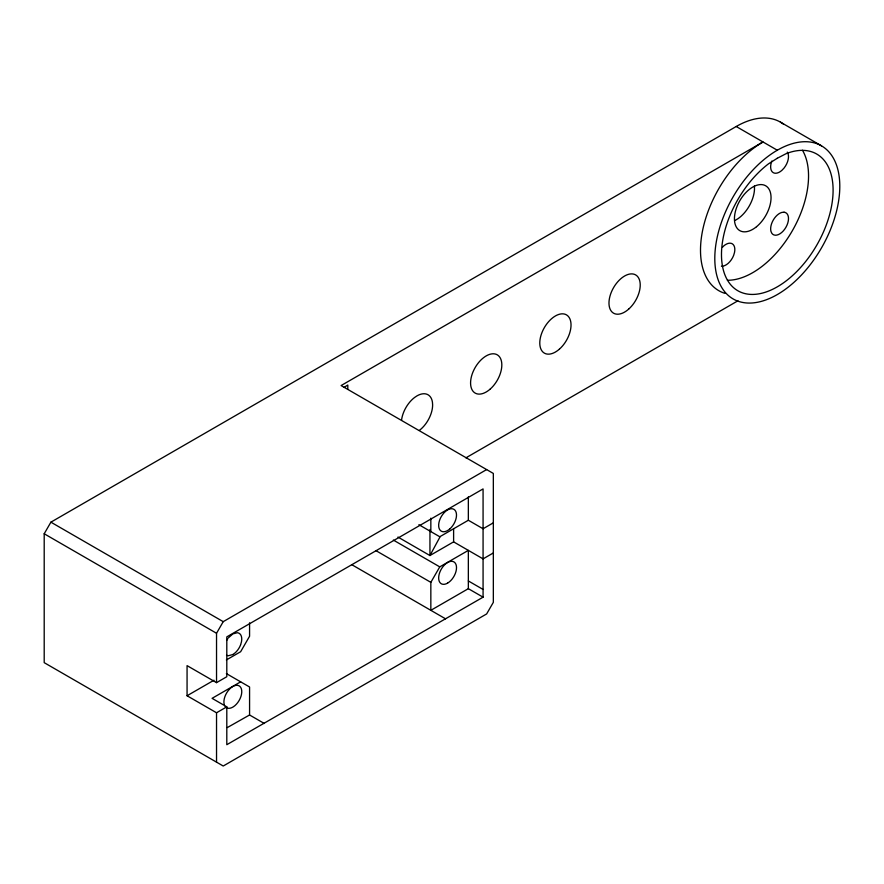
<?xml version="1.0" encoding="UTF-8"?>
<svg xmlns="http://www.w3.org/2000/svg" width="884" height="884" viewBox="0 0 884 884"><rect width="100%" height="100%" fill="white"/><g stroke="black" fill="none" stroke-linecap="round" stroke-linejoin="round"><path stroke-width="1.33" d="M783.754 124.357A88.4 51.04 -60 0 0 736.217 126.5L50.896 522.168L44.2 533.77L44.2 662.657L223.232 766.019L486.642 613.938L493.338 602.336L493.338 473.448L341.102 385.557L763.014 141.97A88.4 51.04 -60 0 0 703.819 225.111A88.4 51.04 -60 0 0 724.957 293.366M240.647 681.84L212.072 698.338L226.801 706.846L226.801 744.704L483.073 597.175L483.073 488.918L226.801 636.878L226.801 676.724L216.536 682.647L216.536 633.264L223.232 621.662L486.642 469.581M264.305 723.488L249.575 714.979L249.575 686.99L226.359 673.586M347.799 389.424L347.799 385.037L344.163 387.325M397.944 537.052L429.944 555.539L453.614 541.87L453.614 528.742M240.614 644.745L241.454 641.906A12.63 7.293 -60 0 0 237.299 632.712L232.835 633.905L228.37 637.872M771.842 161.043L770.947 164.048A12.63 7.293 -60 0 0 781.887 170.358L784.042 168.082A12.63 7.293 -60 0 0 787.301 152.114M440.177 536.599L429.944 555.539L429.944 529.516M468.343 588.678L430.839 610.325L430.839 582.346L439.768 566.876L468.343 550.378L468.343 588.678L483.073 597.175M226.624 640.414L227.74 638.789M722.515 247.2L723.598 246.061A12.63 7.293 -60 0 1 734.527 252.382L733.643 255.388A12.63 7.293 -60 0 1 721.443 266.195M233.011 654.403L235.144 652.845A12.63 7.293 -60 0 0 240.57 644.911M735.234 220.348L738.107 218.613A25.89 14.951 -60 0 0 754.494 189.264L754.428 185.983M465.912 457.846L737.952 300.781M226.359 659.961L240.647 651.718L249.575 636.248L249.575 622.822M493.338 522.831L483.073 528.765L468.343 520.256L439.768 536.754L418.883 524.698M216.536 682.647L187.065 665.63L187.065 695.752L213.983 680.216M187.065 695.752L216.536 712.769L226.801 706.846M493.338 552.953L483.073 558.887L453.614 541.87M227.31 727.576L249.575 714.979M232.835 654.536L228.37 655.729A12.63 7.293 -60 0 1 226.514 655.154M780.417 122.125L821.49 145.838A88.4 51.04 -60 0 1 793.467 282.769A88.4 51.04 -60 0 1 716.924 238.57A88.4 51.04 -60 0 1 821.49 145.838M736.217 126.5L777.29 150.214M468.343 580.943L483.073 589.451M393.336 540.069L439.768 566.876M375.844 550.588L430.839 582.346M351.931 564.765L445.569 618.833M50.896 522.168L223.232 621.662M44.2 533.77L216.536 633.264M468.343 496.896L468.343 520.256M430.839 518.179L430.839 531.593M216.536 712.769L216.536 762.152M224.204 704.449A12.63 7.293 -60 0 1 234.382 685.752A12.63 7.293 -60 0 1 240.15 698.504A12.63 7.293 -60 0 1 225.1 706.426M802.462 150.247A78.919 45.57 -60 0 1 792.197 231A78.919 45.57 -60 0 1 727.399 280.261M419.447 430.32A22.1 12.763 -60 0 0 432.63 404.883L432.431 402.176A22.1 12.763 -60 0 0 416.994 395.866L414.552 397.502A22.1 12.763 -60 0 0 401.568 419.999M777.29 158.258L768.561 163.783A78.919 45.57 -60 0 0 730.493 284.515A78.919 45.57 -60 0 0 824.098 230.47A78.919 45.57 -60 0 0 786.031 153.706L777.29 158.258M784.042 212.204L781.887 212.414A12.63 7.293 -60 0 0 770.947 231.354L771.842 233.321A12.63 7.293 -60 0 0 785.887 227.354A12.63 7.293 -60 0 0 784.042 212.204M449.89 528.864A12.63 7.293 -60 0 0 453.89 509.306A12.63 7.293 -60 0 0 438.961 522.543A12.63 7.293 -60 0 0 449.89 528.864M447.58 583.131A12.63 7.293 -60 0 0 455.315 563.196A12.63 7.293 -60 0 0 439.845 572.136A12.63 7.293 -60 0 0 447.58 583.131M490.244 389.048A22.1 12.763 -60 0 0 497.25 354.816A22.1 12.763 -60 0 0 471.106 377.998A22.1 12.763 -60 0 0 490.244 389.048M756.516 226.713A25.89 14.951 -60 0 0 766.362 186.226A25.89 14.951 -60 0 0 735.333 211.696A25.89 14.951 -60 0 0 756.516 226.713M628.646 309.146A22.1 12.763 -60 0 0 635.651 274.913A22.1 12.763 -60 0 0 609.507 298.096A22.1 12.763 -60 0 0 628.646 309.146M559.45 349.092A22.1 12.763 -60 0 0 566.456 314.859A22.1 12.763 -60 0 0 540.312 338.042A22.1 12.763 -60 0 0 559.45 349.092"/></g></svg>
